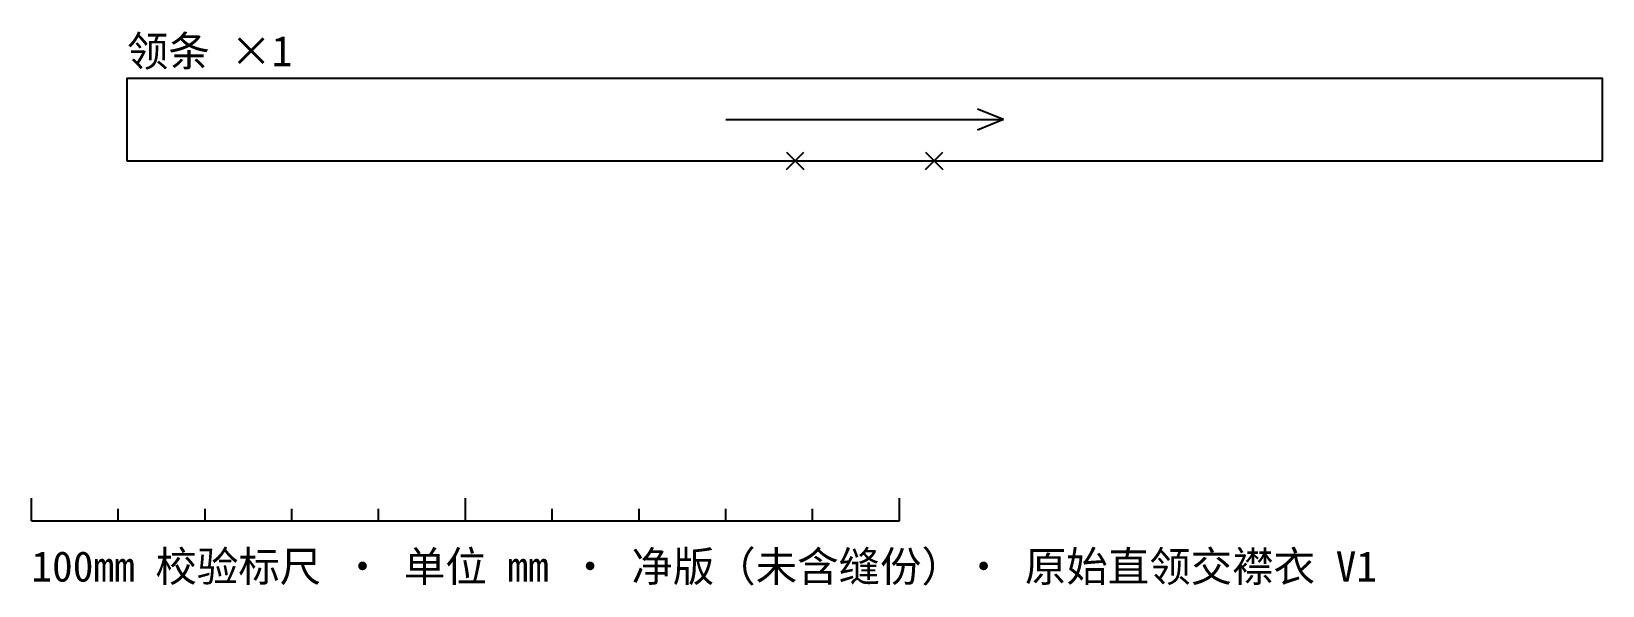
# Model space of a CAD drawing. Header units: millimetres. Extents: x 40 to 2210, y -135 to 4669.
# Drawn here: x 40 to 1850, y -135 to 504 of the extents above.
import ezdxf

# ---------------------------------------------------------------- set-up
doc = ezdxf.new("R2010")
doc.units = ezdxf.units.MM
for name, color, linetype in [('CUT_轮廓', 7, 'Continuous'), ('DIM_标注', 4, 'Continuous'), ('GRAIN_布纹', 8, 'Continuous'), ('NOTCH_刀口', 1, 'Continuous'), ('TEXT_文字', 3, 'Continuous')]:
    doc.layers.add(name, color=color, linetype=linetype)
doc.styles.add('CN', font='simsun.ttc')

msp = doc.modelspace()

# ---------------------------------------------------------------- linework, layer by layer
at = {"layer": 'CUT_轮廓'}
msp.add_lwpolyline([(150, 355), (1850, 355), (1850, 450), (150, 450)], close=True, dxfattribs=at)
at = {"layer": 'DIM_标注'}
for p, q in [((40, -60), (40, -34)), ((540, -60), (540, -34)), ((1040, -60), (1040, -34)), ((140, -60), (140, -46)), ((240, -60), (240, -46)), ((340, -60), (340, -46)), ((440, -60), (440, -46)), ((640, -60), (640, -46)), ((740, -60), (740, -46)), ((840, -60), (840, -46)), ((940, -60), (940, -46)), ((40, -60), (1040, -60))]:
    msp.add_line(p, q, dxfattribs=at)
at = {"layer": 'GRAIN_布纹'}
for p, q in [((840, 402.5), (1160, 402.5)), ((1160, 402.5), (1130, 414.5)), ((1160, 402.5), (1130, 390.5))]:
    msp.add_line(p, q, dxfattribs=at)
at = {"layer": 'NOTCH_刀口'}
for p, q in [((910, 345), (930, 365)), ((910, 365), (930, 345)), ((1070, 345), (1090, 365)), ((1070, 365), (1090, 345))]:
    msp.add_line(p, q, dxfattribs=at)

# ---------------------------------------------------------------- texts
at = {"layer": 'TEXT_文字', "style": 'CN'}
for s, p in [('领条 ×1', (150, 464)), ('100mm 校验标尺 · 单位 mm · 净版（未含缝份）· 原始直领交襟衣 V1', (40, -130))]:
    msp.add_text(s, height=35, dxfattribs=at).set_placement(p)

doc.saveas('drawing.dxf')
